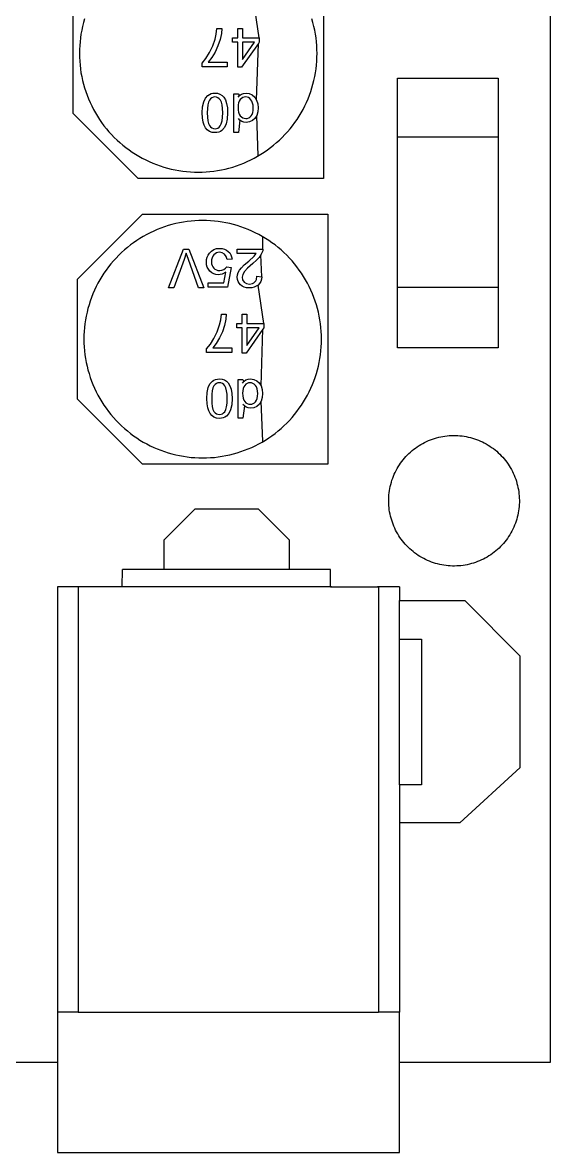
# Model space of a CAD drawing. Header units: inches. Extents: x 0 to 16.6, y 0 to 10.6.
# Drawn here: x 5.158 to 6.046, y 4.507 to 6.409 of the extents above; entities that cross this region are included whole.
import ezdxf

# ---------------------------------------------------------------- set-up
doc = ezdxf.new("R2010")
doc.units = ezdxf.units.IN
doc.header["$LTSCALE"] = 0.5
doc.header["$MEASUREMENT"] = 0
doc.layers.add('Edges', color=7, linetype='Continuous')

# ---------------------------------------------------------------- blocks, each defined once
blk = doc.blocks.new('Arduino Uno pl')
at = {"layer": 'Edges'}
for p, q in [((22.106, -26.106), (22.106, 40.232)), ((16.349, 2.674), (16.349, -3.676)), ((9.999, -2.025), (9.999, 1.023)), ((14.722, -0.105), (14.579, 0.872)), ((13.632, -0.01), (13.649, 0.131)), ((13.649, 0.131), (13.773, 0.131)), ((13.76, 0.003), (13.727, -0.15)), ((13.773, 0.131), (13.76, 0.003)), ((14.174, -0.105), (14.174, 0.131)), ((14.174, 0.131), (14.295, 0.131)), ((14.295, 0.131), (14.295, -0.105)), ((13.542, -0.312), (13.602, -0.14)), ((13.602, -0.14), (13.632, -0.01)), ((13.727, -0.15), (13.674, -0.311)), ((14.042, -0.215), (14.042, -0.105)), ((14.042, -0.105), (14.174, -0.105)), ((14.174, -0.215), (14.042, -0.215)), ((14.174, -0.853), (14.174, -0.215)), ((14.698, -0.25), (14.273, -0.853)), ((14.295, -0.105), (14.722, -0.105)), ((14.295, -0.215), (14.295, -0.659)), ((14.295, -0.659), (14.603, -0.215)), ((14.603, -0.215), (14.295, -0.215)), ((14.653, -1.687), (14.698, -0.25)), ((14.722, -0.215), (14.698, -0.25)), ((14.722, -0.105), (14.722, -0.215)), ((13.367, -0.63), (13.46, -0.48)), ((13.46, -0.48), (13.542, -0.312)), ((13.602, -0.467), (13.518, -0.607)), ((13.674, -0.311), (13.602, -0.467)), ((13.274, -0.746), (13.367, -0.63)), ((13.274, -0.84), (13.274, -0.746)), ((13.91, -0.84), (13.274, -0.84)), ((13.518, -0.607), (13.429, -0.724)), ((13.429, -0.724), (13.91, -0.724)), ((13.91, -0.724), (13.91, -0.84)), ((14.273, -0.853), (14.174, -0.853)), ((18.224, -2.617), (18.224, -1.132)), ((18.224, -1.132), (20.777, -1.132)), ((20.777, -1.132), (20.777, -2.617)), ((13.313, -1.731), (13.357, -1.637)), ((13.357, -1.637), (13.419, -1.567)), ((13.419, -1.567), (13.457, -1.541)), ((13.458, -1.688), (13.433, -1.739)), ((13.457, -1.541), (13.499, -1.523)), ((13.488, -1.653), (13.458, -1.688)), ((13.521, -1.628), (13.488, -1.653)), ((13.499, -1.523), (13.546, -1.512)), ((13.558, -1.613), (13.521, -1.628)), ((13.546, -1.512), (13.598, -1.509)), ((13.598, -1.608), (13.558, -1.613)), ((13.598, -1.509), (13.665, -1.515)), ((13.638, -1.613), (13.598, -1.608)), ((13.674, -1.628), (13.638, -1.613)), ((13.665, -1.515), (13.725, -1.534)), ((13.707, -1.653), (13.674, -1.628)), ((13.737, -1.688), (13.707, -1.653)), ((13.725, -1.534), (13.777, -1.566)), ((13.762, -1.738), (13.737, -1.688)), ((13.777, -1.566), (13.821, -1.61)), ((13.821, -1.61), (13.863, -1.681)), ((13.863, -1.681), (13.894, -1.772)), ((14.074, -2.509), (14.074, -1.525)), ((14.074, -1.525), (14.186, -1.525)), ((14.186, -1.525), (14.224, -1.569)), ((14.186, -1.615), (14.224, -1.569)), ((14.216, -1.71), (14.198, -1.755)), ((14.24, -1.673), (14.216, -1.71)), ((14.224, -1.569), (14.27, -1.536)), ((14.269, -1.645), (14.24, -1.673)), ((14.301, -1.625), (14.269, -1.645)), ((14.27, -1.536), (14.324, -1.516)), ((14.336, -1.613), (14.301, -1.625)), ((14.324, -1.516), (14.386, -1.509)), ((14.374, -1.608), (14.336, -1.613)), ((14.412, -1.613), (14.374, -1.608)), ((14.386, -1.509), (14.467, -1.521)), ((14.448, -1.625), (14.412, -1.613)), ((14.48, -1.647), (14.448, -1.625)), ((14.467, -1.521), (14.542, -1.556)), ((14.51, -1.676), (14.48, -1.647)), ((14.536, -1.714), (14.51, -1.676)), ((14.554, -1.761), (14.536, -1.714)), ((14.542, -1.556), (14.606, -1.612)), ((14.606, -1.612), (14.653, -1.687)), ((14.653, -1.687), (14.682, -1.778)), ((13.277, -2.01), (13.286, -1.854)), ((13.286, -1.854), (13.313, -1.731)), ((13.405, -1.9), (13.401, -2.01)), ((13.415, -1.809), (13.405, -1.9)), ((13.433, -1.739), (13.415, -1.809)), ((13.78, -1.809), (13.762, -1.738)), ((13.791, -1.899), (13.78, -1.809)), ((13.794, -2.01), (13.791, -1.899)), ((13.894, -1.772), (13.912, -1.881)), ((13.912, -1.881), (13.918, -2.01)), ((14.188, -1.809), (14.184, -1.871)), ((14.184, -1.871), (14.188, -1.939)), ((14.198, -1.755), (14.188, -1.809)), ((14.188, -1.939), (14.199, -1.997)), ((14.199, -1.997), (14.216, -2.046)), ((14.538, -2.05), (14.555, -2.003)), ((14.564, -1.817), (14.554, -1.761)), ((14.555, -2.003), (14.565, -1.947)), ((14.568, -1.881), (14.564, -1.817)), ((14.565, -1.947), (14.568, -1.881)), ((14.683, -1.982), (14.657, -2.074)), ((14.682, -1.778), (14.692, -1.881)), ((14.692, -1.881), (14.683, -1.982)), ((9.999, -2.025), (11.65, -3.676)), ((13.283, -2.141), (13.277, -2.01)), ((13.299, -2.243), (13.283, -2.141)), ((13.325, -2.322), (13.299, -2.243)), ((13.401, -2.01), (13.405, -2.121)), ((13.405, -2.121), (13.415, -2.212)), ((13.415, -2.212), (13.433, -2.283)), ((13.433, -2.283), (13.458, -2.333)), ((13.732, -2.342), (13.759, -2.288)), ((13.759, -2.288), (13.779, -2.214)), ((13.779, -2.214), (13.79, -2.122)), ((13.79, -2.122), (13.794, -2.01)), ((13.882, -2.291), (13.838, -2.385)), ((13.909, -2.168), (13.882, -2.291)), ((13.918, -2.01), (13.909, -2.168)), ((14.231, -2.195), (14.195, -2.156)), ((14.231, -2.195), (14.195, -2.509)), ((14.216, -2.046), (14.241, -2.085)), ((14.276, -2.227), (14.231, -2.195)), ((14.241, -2.085), (14.271, -2.115)), ((14.271, -2.115), (14.304, -2.137)), ((14.33, -2.247), (14.276, -2.227)), ((14.304, -2.137), (14.34, -2.149)), ((14.391, -2.254), (14.33, -2.247)), ((14.34, -2.149), (14.38, -2.154)), ((14.38, -2.154), (14.418, -2.15)), ((14.475, -2.242), (14.391, -2.254)), ((14.418, -2.15), (14.453, -2.137)), ((14.453, -2.137), (14.485, -2.117)), ((14.55, -2.207), (14.475, -2.242)), ((14.485, -2.117), (14.514, -2.088)), ((14.514, -2.088), (14.538, -2.05)), ((14.612, -2.151), (14.55, -2.207)), ((14.657, -2.074), (14.612, -2.151)), ((14.696, -3.102), (14.657, -2.074)), ((13.36, -2.389), (13.325, -2.322)), ((13.404, -2.442), (13.36, -2.389)), ((13.459, -2.481), (13.404, -2.442)), ((13.458, -2.333), (13.488, -2.368)), ((13.523, -2.505), (13.459, -2.481)), ((13.488, -2.368), (13.521, -2.393)), ((13.521, -2.393), (13.558, -2.408)), ((13.598, -2.513), (13.523, -2.505)), ((13.558, -2.408), (13.599, -2.413)), ((13.649, -2.509), (13.598, -2.513)), ((13.599, -2.413), (13.638, -2.408)), ((13.638, -2.408), (13.674, -2.395)), ((13.696, -2.498), (13.649, -2.509)), ((13.674, -2.395), (13.705, -2.373)), ((13.738, -2.48), (13.696, -2.498)), ((13.705, -2.373), (13.732, -2.342)), ((13.776, -2.455), (13.738, -2.48)), ((13.838, -2.385), (13.776, -2.455)), ((14.195, -2.509), (14.074, -2.509)), ((18.224, -2.617), (20.777, -2.617)), ((18.224, -6.44), (18.224, -2.617)), ((20.777, -2.617), (20.777, -6.44)), ((16.349, -3.676), (11.65, -3.676)), ((10.112, -6.23), (11.763, -4.579)), ((11.763, -4.579), (16.462, -4.579)), ((16.462, -4.579), (16.462, -10.929)), ((14.811, -5.466), (14.811, -5.155)), ((12.419, -6.45), (12.804, -5.466)), ((12.804, -5.466), (12.938, -5.466)), ((12.871, -5.574), (12.818, -5.735)), ((12.923, -5.735), (12.871, -5.574)), ((12.938, -5.466), (13.319, -6.45)), ((13.385, -5.735), (13.399, -5.675)), ((13.399, -5.675), (13.424, -5.62)), ((13.424, -5.62), (13.458, -5.569)), ((13.458, -5.569), (13.509, -5.517)), ((13.509, -5.517), (13.57, -5.479)), ((13.523, -5.691), (13.512, -5.737)), ((13.542, -5.65), (13.523, -5.691)), ((13.568, -5.615), (13.542, -5.65)), ((13.6, -5.586), (13.568, -5.615)), ((13.57, -5.479), (13.638, -5.457)), ((13.635, -5.565), (13.6, -5.586)), ((13.674, -5.553), (13.635, -5.565)), ((13.638, -5.457), (13.716, -5.45)), ((13.716, -5.549), (13.674, -5.553)), ((13.716, -5.45), (13.78, -5.454)), ((13.783, -5.56), (13.716, -5.549)), ((13.78, -5.454), (13.838, -5.468)), ((13.84, -5.595), (13.783, -5.56)), ((13.838, -5.468), (13.889, -5.492)), ((13.882, -5.654), (13.84, -5.595)), ((13.905, -5.735), (13.882, -5.654)), ((13.889, -5.492), (13.935, -5.525)), ((14.032, -5.724), (13.905, -5.735)), ((13.935, -5.525), (13.973, -5.565)), ((13.973, -5.565), (14.002, -5.612)), ((14.002, -5.612), (14.021, -5.665)), ((14.021, -5.665), (14.032, -5.724)), ((14.161, -5.582), (14.161, -5.466)), ((14.161, -5.466), (14.811, -5.466)), ((14.644, -5.582), (14.161, -5.582)), ((14.453, -5.771), (14.593, -5.648)), ((14.593, -5.648), (14.644, -5.582)), ((14.718, -5.681), (14.651, -5.75)), ((14.765, -5.616), (14.718, -5.681)), ((14.797, -5.55), (14.765, -5.616)), ((14.788, -6.169), (14.765, -5.616)), ((14.808, -5.509), (14.797, -5.55)), ((14.811, -5.466), (14.808, -5.509)), ((12.818, -5.735), (12.552, -6.45)), ((13.178, -6.45), (12.923, -5.735)), ((13.38, -5.8), (13.385, -5.735)), ((13.385, -5.867), (13.38, -5.8)), ((13.402, -5.927), (13.385, -5.867)), ((13.43, -5.981), (13.402, -5.927)), ((13.468, -6.029), (13.43, -5.981)), ((13.512, -5.737), (13.508, -5.789)), ((13.508, -5.789), (13.512, -5.838)), ((13.512, -5.838), (13.523, -5.881)), ((13.523, -5.881), (13.541, -5.919)), ((13.541, -5.919), (13.566, -5.952)), ((13.566, -5.952), (13.597, -5.978)), ((13.597, -5.978), (13.633, -5.997)), ((13.633, -5.997), (13.673, -6.008)), ((13.673, -6.008), (13.718, -6.012)), ((13.718, -6.012), (13.773, -6.005)), ((13.773, -6.005), (13.823, -5.985)), ((13.823, -5.985), (13.865, -5.955)), ((13.865, -5.955), (13.897, -5.916)), ((13.897, -5.916), (14.01, -5.931)), ((14.01, -5.931), (13.915, -6.436)), ((14.187, -6.065), (14.219, -6.006)), ((14.219, -6.006), (14.267, -5.945)), ((14.267, -5.945), (14.341, -5.87)), ((14.341, -5.87), (14.453, -5.771)), ((14.425, -5.948), (14.343, -6.038)), ((14.56, -5.83), (14.425, -5.948)), ((14.651, -5.75), (14.56, -5.83)), ((10.112, -9.278), (10.112, -6.23)), ((13.515, -6.068), (13.468, -6.029)), ((13.567, -6.096), (13.515, -6.068)), ((13.624, -6.113), (13.567, -6.096)), ((13.686, -6.118), (13.624, -6.113)), ((13.734, -6.114), (13.686, -6.118)), ((13.781, -6.103), (13.734, -6.114)), ((13.872, -6.057), (13.781, -6.103)), ((13.819, -6.321), (13.872, -6.057)), ((14.163, -6.181), (14.169, -6.122)), ((14.168, -6.236), (14.163, -6.181)), ((14.183, -6.287), (14.168, -6.236)), ((14.169, -6.122), (14.187, -6.065)), ((14.209, -6.334), (14.183, -6.287)), ((14.301, -6.113), (14.287, -6.183)), ((14.287, -6.183), (14.3, -6.249)), ((14.3, -6.249), (14.338, -6.304)), ((14.343, -6.038), (14.301, -6.113)), ((14.338, -6.304), (14.397, -6.341)), ((14.583, -6.324), (14.611, -6.301)), ((14.611, -6.301), (14.634, -6.273)), ((14.634, -6.273), (14.651, -6.239)), ((14.651, -6.239), (14.664, -6.156)), ((14.664, -6.156), (14.788, -6.169)), ((14.758, -6.292), (14.73, -6.34)), ((14.778, -6.235), (14.758, -6.292)), ((14.788, -6.169), (14.778, -6.235)), ((12.552, -6.45), (12.419, -6.45)), ((13.319, -6.45), (13.178, -6.45)), ((13.426, -6.436), (13.426, -6.321)), ((13.426, -6.321), (13.819, -6.321)), ((13.915, -6.436), (13.426, -6.436)), ((14.245, -6.375), (14.209, -6.334)), ((14.29, -6.409), (14.245, -6.375)), ((14.342, -6.434), (14.29, -6.409)), ((14.402, -6.449), (14.342, -6.434)), ((14.397, -6.341), (14.472, -6.354)), ((14.469, -6.454), (14.402, -6.449)), ((14.536, -6.449), (14.469, -6.454)), ((14.472, -6.354), (14.55, -6.341)), ((14.595, -6.435), (14.536, -6.449)), ((14.55, -6.341), (14.583, -6.324)), ((14.647, -6.413), (14.595, -6.435)), ((14.692, -6.381), (14.647, -6.413)), ((14.73, -6.34), (14.692, -6.381)), ((14.835, -7.358), (14.692, -6.381)), ((18.224, -7.971), (18.224, -6.44)), ((20.777, -6.44), (18.224, -6.44)), ((20.777, -6.44), (20.777, -7.971)), ((13.746, -7.263), (13.762, -7.122)), ((13.762, -7.122), (13.886, -7.122)), ((13.886, -7.122), (13.874, -7.25)), ((14.288, -7.358), (14.288, -7.122)), ((14.288, -7.122), (14.409, -7.122)), ((14.409, -7.122), (14.409, -7.358)), ((13.655, -7.565), (13.716, -7.393)), ((13.716, -7.393), (13.746, -7.263)), ((13.841, -7.403), (13.788, -7.564)), ((13.874, -7.25), (13.841, -7.403)), ((14.155, -7.468), (14.155, -7.358)), ((14.155, -7.358), (14.288, -7.358)), ((14.409, -7.358), (14.835, -7.358)), ((14.835, -7.358), (14.835, -7.468)), ((13.481, -7.882), (13.573, -7.733)), ((13.573, -7.733), (13.655, -7.565)), ((13.716, -7.72), (13.632, -7.86)), ((13.788, -7.564), (13.716, -7.72)), ((14.288, -7.468), (14.155, -7.468)), ((14.288, -8.105), (14.288, -7.468)), ((14.811, -7.503), (14.387, -8.105)), ((14.409, -7.468), (14.409, -7.912)), ((14.409, -7.912), (14.717, -7.468)), ((14.717, -7.468), (14.409, -7.468)), ((14.767, -8.94), (14.811, -7.503)), ((14.835, -7.468), (14.811, -7.503)), ((13.387, -7.999), (13.481, -7.882)), ((13.387, -8.093), (13.387, -7.999)), ((13.632, -7.86), (13.542, -7.977)), ((13.542, -7.977), (14.024, -7.977)), ((14.024, -7.977), (14.024, -8.093)), ((20.777, -7.971), (18.224, -7.971)), ((14.024, -8.093), (13.387, -8.093)), ((14.387, -8.105), (14.288, -8.105)), ((13.471, -8.89), (13.533, -8.819)), ((13.533, -8.819), (13.57, -8.794)), ((13.57, -8.794), (13.613, -8.776)), ((13.635, -8.881), (13.601, -8.906)), ((13.613, -8.776), (13.66, -8.765)), ((13.671, -8.866), (13.635, -8.881)), ((13.66, -8.765), (13.711, -8.761)), ((13.711, -8.861), (13.671, -8.866)), ((13.711, -8.761), (13.779, -8.768)), ((13.751, -8.866), (13.711, -8.861)), ((13.788, -8.881), (13.751, -8.866)), ((13.779, -8.768), (13.838, -8.787)), ((13.821, -8.906), (13.788, -8.881)), ((13.838, -8.787), (13.89, -8.819)), ((13.89, -8.819), (13.935, -8.863)), ((13.935, -8.863), (13.977, -8.934)), ((14.188, -9.761), (14.188, -8.778)), ((14.188, -8.778), (14.3, -8.778)), ((14.3, -8.778), (14.338, -8.822)), ((14.3, -8.868), (14.338, -8.822)), ((14.338, -8.822), (14.384, -8.789)), ((14.415, -8.878), (14.383, -8.898)), ((14.384, -8.789), (14.438, -8.769)), ((14.45, -8.865), (14.415, -8.878)), ((14.438, -8.769), (14.499, -8.762)), ((14.488, -8.861), (14.45, -8.865)), ((14.526, -8.866), (14.488, -8.861)), ((14.499, -8.762), (14.581, -8.774)), ((14.561, -8.878), (14.526, -8.866)), ((14.594, -8.899), (14.561, -8.878)), ((14.581, -8.774), (14.656, -8.809)), ((14.656, -8.809), (14.719, -8.865)), ((14.719, -8.865), (14.767, -8.94)), ((13.391, -9.263), (13.4, -9.107)), ((13.4, -9.107), (13.426, -8.984)), ((13.426, -8.984), (13.471, -8.89)), ((13.518, -9.152), (13.515, -9.263)), ((13.529, -9.062), (13.518, -9.152)), ((13.547, -8.991), (13.529, -9.062)), ((13.571, -8.941), (13.547, -8.991)), ((13.601, -8.906), (13.571, -8.941)), ((13.851, -8.941), (13.821, -8.906)), ((13.876, -8.991), (13.851, -8.941)), ((13.894, -9.061), (13.876, -8.991)), ((13.904, -9.152), (13.894, -9.061)), ((13.908, -9.263), (13.904, -9.152)), ((13.977, -8.934), (14.008, -9.025)), ((14.008, -9.025), (14.026, -9.134)), ((14.026, -9.134), (14.032, -9.263)), ((14.302, -9.061), (14.298, -9.124)), ((14.298, -9.124), (14.302, -9.192)), ((14.312, -9.008), (14.302, -9.061)), ((14.329, -8.963), (14.312, -9.008)), ((14.353, -8.926), (14.329, -8.963)), ((14.383, -8.898), (14.353, -8.926)), ((14.624, -8.929), (14.594, -8.899)), ((14.649, -8.967), (14.624, -8.929)), ((14.667, -9.014), (14.649, -8.967)), ((14.678, -9.07), (14.667, -9.014)), ((14.682, -9.134), (14.678, -9.07)), ((14.678, -9.2), (14.682, -9.134)), ((14.767, -8.94), (14.796, -9.031)), ((14.796, -9.031), (14.806, -9.134)), ((14.806, -9.134), (14.797, -9.235)), ((10.112, -9.278), (11.763, -10.929)), ((13.396, -9.394), (13.391, -9.263)), ((13.413, -9.496), (13.396, -9.394)), ((13.515, -9.263), (13.518, -9.374)), ((13.518, -9.374), (13.529, -9.465)), ((13.892, -9.467), (13.904, -9.375)), ((13.904, -9.375), (13.908, -9.263)), ((14.023, -9.42), (13.996, -9.544)), ((14.032, -9.263), (14.023, -9.42)), ((14.302, -9.192), (14.312, -9.25)), ((14.344, -9.448), (14.308, -9.409)), ((14.344, -9.448), (14.308, -9.761)), ((14.312, -9.25), (14.33, -9.299)), ((14.33, -9.299), (14.354, -9.338)), ((14.39, -9.479), (14.344, -9.448)), ((14.354, -9.338), (14.384, -9.368)), ((14.384, -9.368), (14.417, -9.39)), ((14.417, -9.39), (14.454, -9.402)), ((14.454, -9.402), (14.493, -9.407)), ((14.493, -9.407), (14.532, -9.403)), ((14.532, -9.403), (14.567, -9.39)), ((14.567, -9.39), (14.599, -9.37)), ((14.664, -9.46), (14.588, -9.495)), ((14.599, -9.37), (14.628, -9.341)), ((14.628, -9.341), (14.651, -9.303)), ((14.651, -9.303), (14.668, -9.256)), ((14.726, -9.404), (14.664, -9.46)), ((14.668, -9.256), (14.678, -9.2)), ((14.77, -9.327), (14.726, -9.404)), ((14.797, -9.235), (14.77, -9.327)), ((14.81, -10.354), (14.77, -9.327)), ((13.439, -9.575), (13.413, -9.496)), ((13.474, -9.642), (13.439, -9.575)), ((13.518, -9.695), (13.474, -9.642)), ((13.572, -9.734), (13.518, -9.695)), ((13.529, -9.465), (13.547, -9.536)), ((13.547, -9.536), (13.571, -9.586)), ((13.571, -9.586), (13.601, -9.621)), ((13.637, -9.757), (13.572, -9.734)), ((13.601, -9.621), (13.635, -9.646)), ((13.635, -9.646), (13.672, -9.661)), ((13.672, -9.661), (13.713, -9.666)), ((13.713, -9.666), (13.752, -9.661)), ((13.752, -9.661), (13.787, -9.648)), ((13.787, -9.648), (13.818, -9.626)), ((13.852, -9.733), (13.809, -9.751)), ((13.818, -9.626), (13.845, -9.595)), ((13.845, -9.595), (13.873, -9.541)), ((13.889, -9.708), (13.852, -9.733)), ((13.873, -9.541), (13.892, -9.467)), ((13.951, -9.638), (13.889, -9.708)), ((13.996, -9.544), (13.951, -9.638)), ((14.444, -9.5), (14.39, -9.479)), ((14.505, -9.507), (14.444, -9.5)), ((14.588, -9.495), (14.505, -9.507)), ((13.711, -9.765), (13.637, -9.757)), ((13.763, -9.762), (13.711, -9.765)), ((13.809, -9.751), (13.763, -9.762)), ((14.308, -9.761), (14.188, -9.761)), ((16.462, -10.929), (11.763, -10.929)), ((13.098, -12.059), (12.301, -12.855)), ((13.098, -12.059), (14.691, -12.059)), ((14.691, -12.059), (15.487, -12.855)), ((12.301, -12.855), (12.301, -13.599)), ((15.487, -13.599), (15.487, -12.855)), ((11.246, -14.041), (11.254, -13.599)), ((12.301, -13.599), (11.254, -13.599)), ((15.487, -13.599), (12.301, -13.599)), ((16.528, -13.599), (15.487, -13.599)), ((16.528, -14.041), (16.528, -13.599)), ((10.13, -14.041), (9.603, -14.041)), ((9.603, -14.041), (9.603, -24.836)), ((10.13, -14.041), (10.13, -24.836)), ((11.246, -14.041), (10.13, -14.041)), ((10.158, -14.041), (10.13, -14.041)), ((16.528, -14.041), (11.246, -14.041)), ((13.224, -14.041), (12.634, -14.041)), ((13.907, -14.041), (13.272, -14.041)), ((14.589, -14.041), (13.955, -14.041)), ((15.272, -14.041), (14.637, -14.041)), ((15.816, -14.041), (15.272, -14.041)), ((16.232, -14.041), (15.816, -14.041)), ((16.492, -14.041), (16.232, -14.041)), ((16.555, -14.041), (16.492, -14.041)), ((16.528, -14.041), (17.75, -14.041)), ((17.75, -14.041), (17.723, -14.041)), ((18.277, -14.041), (17.75, -14.041)), ((17.75, -14.041), (17.75, -24.836)), ((18.277, -14.041), (18.277, -14.39)), ((18.277, -14.39), (19.933, -14.39)), ((18.277, -15.363), (18.277, -14.39)), ((21.343, -15.8), (19.933, -14.39)), ((18.277, -19.06), (18.277, -15.363)), ((18.277, -15.363), (18.836, -15.363)), ((18.836, -15.363), (18.836, -19.06)), ((21.343, -18.621), (21.343, -15.8)), ((21.343, -18.621), (19.81, -20.031)), ((18.836, -19.06), (18.277, -19.06)), ((18.277, -19.06), (18.277, -20.031)), ((19.81, -20.031), (18.277, -20.031)), ((18.277, -20.031), (18.277, -24.836)), ((10.13, -24.836), (9.603, -24.836)), ((9.603, -24.836), (9.603, -26.106)), ((10.13, -24.836), (17.75, -24.836)), ((18.277, -24.836), (17.75, -24.836)), ((18.277, -26.106), (18.277, -24.836)), ((-10.835, -26.106), (9.603, -26.106)), ((9.603, -26.106), (9.603, -28.392)), ((18.277, -26.106), (22.106, -26.106)), ((18.277, -28.392), (18.277, -26.106)), ((9.603, -28.392), (18.277, -28.392))]:
    blk.add_line(p, q, dxfattribs=at)
blk.add_lwpolyline([(10.29, 0.373), (10.263, 0.279), (10.239, 0.183), (10.218, 0.087), (10.2, -0.01), (10.186, -0.108), (10.175, -0.206), (10.167, -0.304), (10.162, -0.403), (10.16, -0.501), (10.162, -0.6), (10.167, -0.698), (10.175, -0.797), (10.186, -0.895), (10.2, -0.992), (10.218, -1.089), (10.239, -1.186), (10.263, -1.281), (10.29, -1.376), (10.32, -1.47), (10.353, -1.563), (10.39, -1.654), (10.429, -1.745), (10.471, -1.834), (10.516, -1.922), (10.564, -2.008), (10.615, -2.093), (10.668, -2.175), (10.724, -2.257), (10.783, -2.336), (10.844, -2.413), (10.908, -2.488), (10.974, -2.561), (11.043, -2.632), (11.114, -2.701), (11.187, -2.767), (11.262, -2.831), (11.339, -2.892), (11.418, -2.951), (11.499, -3.007), (11.582, -3.06), (11.667, -3.111), (11.753, -3.159), (11.841, -3.204), (11.93, -3.246), (12.02, -3.285), (12.112, -3.322), (12.205, -3.355), (12.299, -3.385), (12.394, -3.412), (12.489, -3.436), (12.586, -3.457), (12.683, -3.474), (12.78, -3.489), (12.878, -3.5), (12.976, -3.508), (13.075, -3.513), (13.174, -3.515), (13.272, -3.513), (13.371, -3.508), (13.469, -3.5), (13.567, -3.489), (13.664, -3.474), (13.761, -3.457), (13.858, -3.436), (13.953, -3.412), (14.048, -3.385), (14.142, -3.355), (14.235, -3.322), (14.327, -3.285), (14.417, -3.246), (14.506, -3.204), (14.594, -3.159), (14.68, -3.111), (14.765, -3.06), (14.848, -3.007), (14.929, -2.951), (15.008, -2.892), (15.085, -2.831), (15.16, -2.767), (15.233, -2.701), (15.304, -2.632), (15.373, -2.561), (15.439, -2.488), (15.503, -2.413), (15.564, -2.336), (15.623, -2.257), (15.679, -2.175), (15.733, -2.093), (15.783, -2.008), (15.831, -1.922), (15.876, -1.834), (15.918, -1.745), (15.958, -1.654), (15.994, -1.563), (16.027, -1.47), (16.057, -1.376), (16.084, -1.281), (16.108, -1.186), (16.129, -1.089), (16.147, -0.992), (16.161, -0.895), (16.172, -0.797), (16.18, -0.698), (16.185, -0.6), (16.187, -0.501), (16.185, -0.403), (16.18, -0.304), (16.172, -0.206), (16.161, -0.108), (16.147, -0.01), (16.129, 0.087), (16.108, 0.183), (16.084, 0.279), (16.057, 0.373)], dxfattribs=at)
for points in [[(10.274, -7.754), (10.275, -7.853), (10.28, -7.951), (10.288, -8.05), (10.3, -8.148), (10.314, -8.245), (10.332, -8.342), (10.353, -8.439), (10.376, -8.534), (10.404, -8.629), (10.434, -8.723), (10.467, -8.816), (10.503, -8.907), (10.542, -8.998), (10.585, -9.087), (10.63, -9.175), (10.678, -9.261), (10.728, -9.345), (10.782, -9.428), (10.838, -9.509), (10.897, -9.589), (10.958, -9.666), (11.022, -9.741), (11.088, -9.814), (11.156, -9.885), (11.227, -9.954), (11.3, -10.02), (11.376, -10.084), (11.453, -10.145), (11.532, -10.204), (11.613, -10.26), (11.696, -10.313), (11.78, -10.364), (11.867, -10.412), (11.954, -10.457), (12.044, -10.499), (12.134, -10.538), (12.226, -10.574), (12.319, -10.608), (12.412, -10.638), (12.507, -10.665), (12.603, -10.689), (12.699, -10.71), (12.796, -10.727), (12.894, -10.742), (12.992, -10.753), (13.09, -10.761), (13.189, -10.766), (13.287, -10.768), (13.386, -10.766), (13.484, -10.761), (13.583, -10.753), (13.68, -10.742), (13.778, -10.727), (13.875, -10.71), (13.971, -10.689), (14.067, -10.665), (14.162, -10.638), (14.256, -10.608), (14.349, -10.574), (14.44, -10.538), (14.531, -10.499), (14.62, -10.457), (14.708, -10.412), (14.794, -10.364), (14.878, -10.313), (14.961, -10.26), (15.042, -10.204), (15.122, -10.145), (15.199, -10.084), (15.274, -10.02), (15.347, -9.954), (15.418, -9.885), (15.487, -9.814), (15.553, -9.741), (15.617, -9.666), (15.678, -9.589), (15.737, -9.509), (15.793, -9.428), (15.846, -9.345), (15.897, -9.261), (15.945, -9.175), (15.99, -9.087), (16.032, -8.998), (16.071, -8.907), (16.107, -8.816), (16.141, -8.723), (16.171, -8.629), (16.198, -8.534), (16.222, -8.439), (16.243, -8.342), (16.26, -8.245), (16.275, -8.148), (16.286, -8.05), (16.294, -7.951), (16.299, -7.853), (16.301, -7.754), (16.299, -7.656), (16.294, -7.557), (16.286, -7.459), (16.275, -7.361), (16.26, -7.263), (16.243, -7.166), (16.222, -7.07), (16.198, -6.974), (16.171, -6.88), (16.141, -6.786), (16.107, -6.693), (16.071, -6.601), (16.032, -6.511), (15.99, -6.421), (15.945, -6.334), (15.897, -6.248), (15.846, -6.163), (15.793, -6.08), (15.737, -5.999), (15.678, -5.92), (15.617, -5.843), (15.553, -5.767), (15.487, -5.694), (15.418, -5.623), (15.347, -5.555), (15.274, -5.489), (15.199, -5.425), (15.122, -5.364), (15.042, -5.305), (14.961, -5.249), (14.878, -5.195), (14.794, -5.145), (14.708, -5.097), (14.62, -5.052), (14.531, -5.009), (14.44, -4.97), (14.349, -4.934), (14.256, -4.901), (14.162, -4.871), (14.067, -4.844), (13.971, -4.82), (13.875, -4.799), (13.778, -4.781), (13.68, -4.767), (13.583, -4.755), (13.484, -4.747), (13.386, -4.742), (13.287, -4.741), (13.189, -4.742), (13.09, -4.747), (12.992, -4.755), (12.894, -4.767), (12.796, -4.781), (12.699, -4.799), (12.603, -4.82), (12.507, -4.844), (12.412, -4.871), (12.319, -4.901), (12.226, -4.934), (12.134, -4.97), (12.044, -5.009), (11.954, -5.052), (11.867, -5.097), (11.78, -5.145), (11.696, -5.195), (11.613, -5.249), (11.532, -5.305), (11.453, -5.364), (11.376, -5.425), (11.3, -5.489), (11.227, -5.555), (11.156, -5.623), (11.088, -5.694), (11.022, -5.767), (10.958, -5.843), (10.897, -5.92), (10.838, -5.999), (10.782, -6.08), (10.728, -6.163), (10.678, -6.248), (10.63, -6.334), (10.585, -6.421), (10.542, -6.511), (10.503, -6.601), (10.467, -6.693), (10.434, -6.786), (10.404, -6.88), (10.376, -6.974), (10.353, -7.07), (10.332, -7.166), (10.314, -7.263), (10.3, -7.361), (10.288, -7.459), (10.28, -7.557), (10.275, -7.656)], [(19.621, -13.511), (19.566, -13.509), (19.512, -13.505), (19.458, -13.499), (19.405, -13.491), (19.351, -13.482), (19.298, -13.471), (19.245, -13.458), (19.193, -13.444), (19.141, -13.428), (19.09, -13.41), (19.04, -13.39), (18.99, -13.369), (18.941, -13.346), (18.892, -13.322), (18.844, -13.296), (18.798, -13.269), (18.752, -13.24), (18.707, -13.209), (18.663, -13.177), (18.621, -13.144), (18.579, -13.109), (18.538, -13.073), (18.499, -13.036), (18.461, -12.997), (18.424, -12.957), (18.389, -12.916), (18.355, -12.874), (18.322, -12.831), (18.291, -12.786), (18.261, -12.741), (18.233, -12.695), (18.206, -12.647), (18.181, -12.599), (18.158, -12.551), (18.136, -12.501), (18.115, -12.451), (18.097, -12.4), (18.08, -12.348), (18.064, -12.296), (18.051, -12.244), (18.039, -12.191), (18.029, -12.138), (18.02, -12.084), (18.014, -12.03), (18.009, -11.976), (18.006, -11.922), (18.004, -11.868), (18.005, -11.814), (18.007, -11.76), (18.011, -11.705), (18.017, -11.652), (18.024, -11.598), (18.034, -11.544), (18.045, -11.491), (18.057, -11.439), (18.072, -11.386), (18.088, -11.335), (18.106, -11.283), (18.125, -11.233), (18.147, -11.183), (18.169, -11.134), (18.194, -11.085), (18.22, -11.038), (18.247, -10.991), (18.276, -10.945), (18.307, -10.9), (18.339, -10.857), (18.372, -10.814), (18.407, -10.772), (18.443, -10.732), (18.48, -10.692), (18.519, -10.654), (18.559, -10.618), (18.6, -10.582), (18.642, -10.548), (18.685, -10.516), (18.73, -10.484), (18.775, -10.455), (18.821, -10.426), (18.868, -10.4), (18.916, -10.374), (18.965, -10.351), (19.015, -10.329), (19.065, -10.309), (19.116, -10.29), (19.167, -10.273), (19.219, -10.258), (19.272, -10.244), (19.325, -10.232), (19.378, -10.222), (19.432, -10.214), (19.485, -10.207), (19.539, -10.202), (19.594, -10.199), (19.648, -10.198), (19.702, -10.198), (19.756, -10.2), (19.81, -10.204), (19.864, -10.21), (19.918, -10.218), (19.971, -10.227), (20.024, -10.238), (20.077, -10.251), (20.129, -10.265), (20.181, -10.281), (20.232, -10.299), (20.283, -10.319), (20.333, -10.34), (20.382, -10.363), (20.43, -10.387), (20.478, -10.413), (20.525, -10.44), (20.571, -10.469), (20.615, -10.5), (20.659, -10.532), (20.702, -10.565), (20.744, -10.6), (20.784, -10.636), (20.823, -10.673), (20.861, -10.712), (20.898, -10.752), (20.934, -10.793), (20.968, -10.835), (21, -10.878), (21.031, -10.923), (21.061, -10.968), (21.089, -11.014), (21.116, -11.062), (21.141, -11.11), (21.165, -11.158), (21.187, -11.208), (21.207, -11.258), (21.226, -11.309), (21.243, -11.361), (21.258, -11.413), (21.272, -11.465), (21.284, -11.518), (21.294, -11.571), (21.302, -11.625), (21.309, -11.679), (21.314, -11.733), (21.317, -11.787), (21.318, -11.841), (21.318, -11.895), (21.316, -11.949), (21.312, -12.003), (21.306, -12.057), (21.298, -12.111), (21.289, -12.165), (21.278, -12.218), (21.265, -12.27), (21.251, -12.323), (21.235, -12.374), (21.217, -12.426), (21.197, -12.476), (21.176, -12.526), (21.153, -12.575), (21.129, -12.624), (21.103, -12.671), (21.075, -12.718), (21.046, -12.764), (21.016, -12.809), (20.984, -12.852), (20.951, -12.895), (20.916, -12.937), (20.88, -12.977), (20.842, -13.017), (20.804, -13.055), (20.764, -13.091), (20.723, -13.127), (20.681, -13.161), (20.637, -13.193), (20.593, -13.225), (20.548, -13.254), (20.501, -13.283), (20.454, -13.309), (20.406, -13.335), (20.357, -13.358), (20.308, -13.38), (20.258, -13.4), (20.207, -13.419), (20.155, -13.436), (20.103, -13.451), (20.051, -13.465), (19.998, -13.477), (19.944, -13.487), (19.891, -13.495), (19.837, -13.502), (19.783, -13.507), (19.729, -13.51), (19.675, -13.511)]]:
    blk.add_lwpolyline(points, close=True, dxfattribs=at)

msp = doc.modelspace()

# ---------------------------------------------------------------- block references
at = {"xscale": 0.0663341395878071, "yscale": 0.0663341395878071, "zscale": 0.0663341395878071, "rotation": 360}
msp.add_blockref('Arduino Uno pl', (4.5796, 6.3903), dxfattribs=at)

doc.saveas('drawing.dxf')
